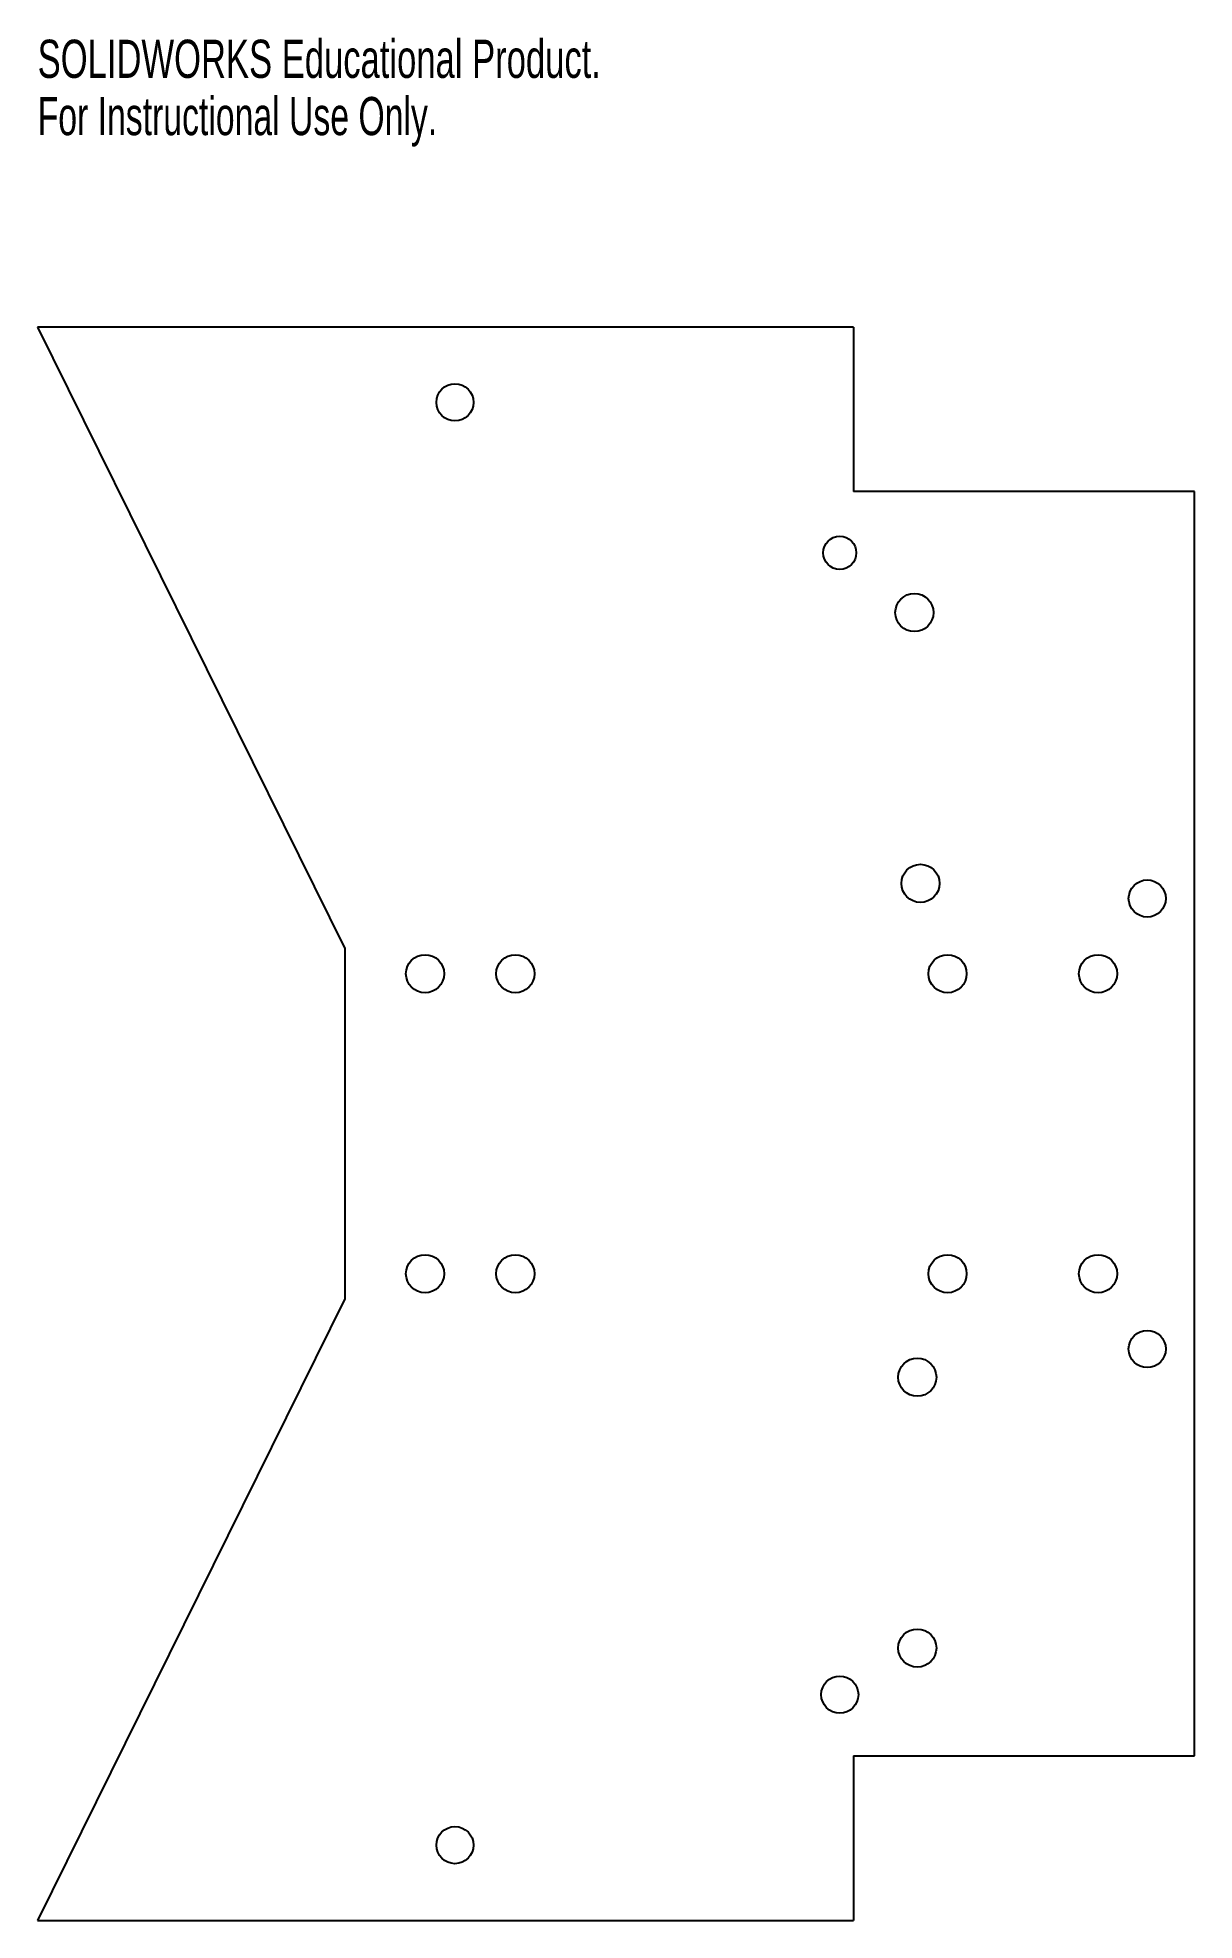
# Model space of a CAD drawing. Extents: x -5.65 to 0.12, y -7.46 to 1.92.
import ezdxf
from ezdxf.enums import TextEntityAlignment as Align

# ---------------------------------------------------------------- set-up
doc = ezdxf.new("R2010")
doc.units = 0
doc.layers.get('0').update_dxf_attribs({"linetype": 'CONTINUOUS'})

msp = doc.modelspace()

# ---------------------------------------------------------------- linework, layer by layer
at = {"color": 7, "linetype": 'CONTINUOUS'}
for p, q in [((-1.584, 0.4779), (-5.6495, 0.4779)), ((-5.6495, 0.4779), (-4.1188, -2.6196)), ((-1.584, 0.4779), (-1.584, -0.3421)), ((0.1154, -0.3421), (-1.584, -0.3421)), ((0.1154, -6.6421), (0.1154, -0.3421)), ((-4.1188, -2.6196), (-4.1188, -4.3646)), ((-4.1188, -4.3646), (-5.6495, -7.4621)), ((-1.584, -6.6421), (-1.584, -7.4621)), ((-1.584, -6.6421), (0.1154, -6.6421)), ((-5.6495, -7.4621), (-1.584, -7.4621))]:
    msp.add_line(p, q, dxfattribs=at)
for centre, radius in [((-3.5698, 0.1029), 0.0925), ((-1.6518, -0.6471), 0.0825), ((-1.28, -0.9446), 0.095), ((-1.2496, -2.2942), 0.095), ((-0.1195, -2.3696), 0.0925), ((-3.7188, -2.7446), 0.095), ((-3.2688, -2.7446), 0.095), ((-1.1146, -2.7446), 0.095), ((-0.3646, -2.7446), 0.095), ((-3.7188, -4.2396), 0.095), ((-3.2688, -4.2396), 0.095), ((-1.1146, -4.2396), 0.095), ((-0.3646, -4.2396), 0.095), ((-0.1195, -4.6146), 0.0925), ((-1.2654, -4.7552), 0.095), ((-1.2654, -6.1052), 0.095), ((-1.6518, -6.3371), 0.0925), ((-3.5698, -7.0871), 0.0925)]:
    msp.add_circle(centre, radius, dxfattribs=at)

# ---------------------------------------------------------------- texts
for s, width, p in [('SOLIDWORKS Educational Product.', 0.677419, (-5.6495, 1.9103)), ('For Instructional Use Only.', 0.661111, (-5.6495, 1.6249))]:
    msp.add_text(s, height=0.1903, dxfattribs=dict(at, width=width)).set_placement(p, align=Align.TOP_LEFT)

doc.saveas('drawing.dxf')
